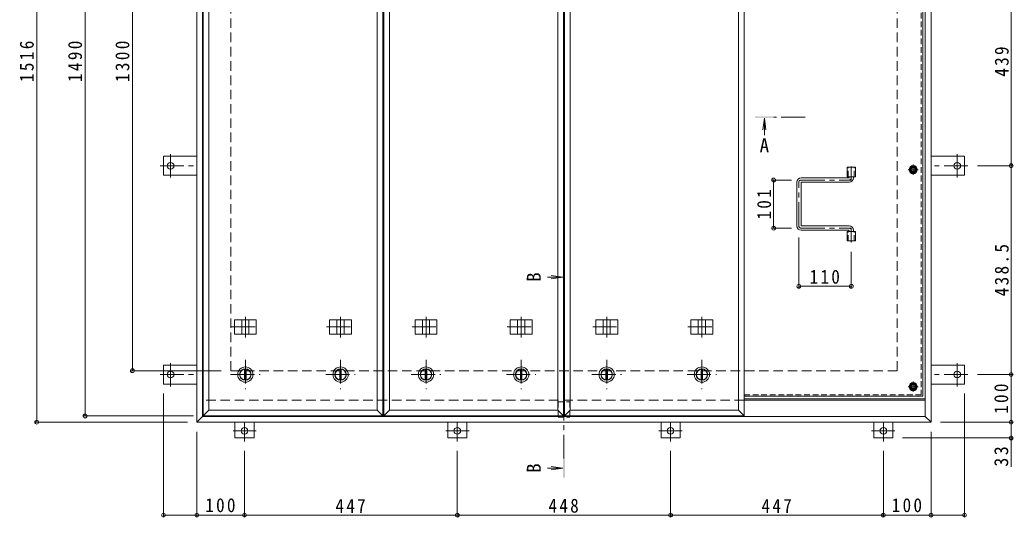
# Model space of a CAD drawing. Units: millimetres at full size, sheet at 1:10. Extents: x -2620 to 2719, y -1962 to 1858.
# Drawn here: x -2604 to -518, y -382 to 662 of the extents above; entities that cross this region are included whole.
import ezdxf
from ezdxf.enums import TextEntityAlignment as Align

# ---------------------------------------------------------------- set-up
doc = ezdxf.new("R2010")
doc.units = ezdxf.units.MM
doc.header["$LTSCALE"] = 10
doc.header["$PDMODE"] = 32
doc.header["$PDSIZE"] = 8
for name, pattern in [('CHAIN1', [8, 5, -1, 1, -1]), ('DASHED1', [1.8, 1.2, -0.6]), ('DASHED2', [3, 2, -1])]:
    doc.linetypes.add(name, pattern=pattern)
for name, color, linetype, lineweight in [('0-1_躯体', 2, 'DASHED2', 9), ('0-2_仕上', 4, 'Continuous', 9), ('0-3_建具', 4, 'Continuous', 9), ('0-5_寸法', 7, 'Continuous', 9), ('0-6_ハッチ', 6, 'Continuous', 9), ('0-7', 5, 'Continuous', 5), ('0-A', 3, 'CHAIN1', 9), ('0-B', 2, 'Continuous', 9), ('0-C', 2, 'Continuous', 9), ('0-E', 3, 'Continuous', 9), ('0-F', 7, 'Continuous', 9)]:
    doc.layers.add(name, color=color, linetype=linetype, lineweight=lineweight)
doc.styles.add('ＭＳ ゴシック', font='')
doc.styles.get('ＭＳ ゴシック').set_extended_font_data('MS Gothic')

msp = doc.modelspace()

# ---------------------------------------------------------------- linework, layer by layer
at = {"layer": '0-1_躯体'}
for p, q in [((-2161.35, -74.62), (-2161.35, 1225.38)), ((-761.35, -74.62), (-761.35, 1225.38)), ((-2161.35, -74.62), (-761.35, -74.62)), ((-1082.85, -136.62), (-2220.35, -136.62))]:
    msp.add_line(p, q, dxfattribs=at)
at = {"layer": '0-1_躯体', "linetype": 'Continuous'}
msp.add_line((-702.35, -136.62), (-1082.85, -136.62), dxfattribs=at)
at = {"layer": '0-2_仕上'}
for p, q in [((-2219.35, -169.62), (-2219.35, 1320.38)), ((-1841.85, -169.62), (-1841.85, 1320.38)), ((-1839.85, -169.62), (-1839.85, 1320.38)), ((-1462.35, -169.62), (-1462.35, 1320.38)), ((-1460.35, -169.62), (-1460.35, 1320.38)), ((-1082.85, -169.62), (-1082.85, 1320.38)), ((-2207.35, -157.62), (-2207.35, 1308.38)), ((-1853.85, -157.62), (-1853.85, 1308.38)), ((-1827.85, -157.62), (-1827.85, 1308.38)), ((-1474.35, -157.62), (-1474.35, 1308.38)), ((-1448.35, -157.62), (-1448.35, 1308.38)), ((-1094.85, -157.62), (-1094.85, 1308.38)), ((-1040.35, 455.96), (-1043.61, 431.18)), ((-1040.35, 455.96), (-1040.35, 420.36)), ((-1040.35, 455.96), (-1037.08, 431.18)), ((-1463.35, 121.92), (-1496.12, 121.92)), ((-1463.35, 121.92), (-1488.13, 125.18)), ((-1463.35, 121.92), (-1488.13, 118.66)), ((-1827.85, -157.62), (-1839.85, -169.62)), ((-1839.85, -169.62), (-1462.35, -169.62)), ((-1463.35, -279.25), (-1496.12, -279.25)), ((-1463.35, -279.25), (-1488.13, -275.99)), ((-1463.35, -279.25), (-1488.13, -282.52))]:
    msp.add_line(p, q, dxfattribs=at)
at = {"layer": '0-2_仕上', "linetype": 'CHAIN1'}
for p, q in [((-954.8, 457.96), (-1020.35, 457.96)), ((-1461.35, -259.25), (-1461.35, 101.92))]:
    msp.add_line(p, q, dxfattribs=at)
at = {"layer": '0-2_仕上', "color": 3}
for p, q in [((-866.5, 332.88), (-866.5, 352.88)), ((-866.5, 352.88), (-849.2, 352.88)), ((-849.2, 332.88), (-849.2, 352.88)), ((-866.5, 332.88), (-849.2, 332.88)), ((-866.5, 197.88), (-866.5, 217.88)), ((-866.5, 217.88), (-849.2, 217.88)), ((-849.2, 197.88), (-849.2, 217.88)), ((-866.5, 197.88), (-849.2, 197.88))]:
    msp.add_line(p, q, dxfattribs=at)
at = {"layer": '0-2_仕上', "color": 3, "linetype": 'DASHED1'}
for p, q in [((-864.2, 332.88), (-864.2, 352.88)), ((-851.5, 332.88), (-851.5, 352.88)), ((-864.2, 197.88), (-864.2, 217.88)), ((-851.5, 197.88), (-851.5, 217.88))]:
    msp.add_line(p, q, dxfattribs=at)
at = {"layer": '0-2_仕上'}
for points in [[(-2207.35, -157.62), (-2219.35, -169.62), (-1841.85, -169.62)], [(-2207.35, -157.62), (-1853.85, -157.62), (-1841.85, -169.62)], [(-1827.85, -157.62), (-1474.35, -157.62), (-1462.35, -169.62)], [(-1448.35, -157.62), (-1460.35, -169.62), (-1082.85, -169.62)], [(-1448.35, -157.62), (-1094.85, -157.62), (-1082.85, -169.62)]]:
    msp.add_lwpolyline(points, dxfattribs=at)
for points in [[(-1060.35, 455.96), (-1060.35, 459.96), (-1020.35, 455.96), (-1020.35, 459.96)], [(-1459.35, 141.92), (-1463.35, 141.92), (-1459.35, 101.92), (-1463.35, 101.92)], [(-1463.35, -299.25), (-1459.35, -299.25), (-1463.35, -259.25), (-1459.35, -259.25)]]:
    msp.add_solid(points, dxfattribs=at)
at = {"layer": '0-3_建具', "color": 2}
for p, q in [((-2232.35, -182.62), (-2232.35, 1333.38)), ((-2220.35, -170.62), (-2220.35, 1321.38)), ((-702.35, -170.62), (-702.35, 1321.38)), ((-690.35, -182.62), (-690.35, 1333.38)), ((-702.35, -136.62), (-1082.85, -136.62)), ((-2232.35, -182.62), (-2220.35, -170.62)), ((-690.35, -182.62), (-2232.35, -182.62)), ((-702.35, -170.62), (-2220.35, -170.62)), ((-690.35, -182.62), (-702.35, -170.62))]:
    msp.add_line(p, q, dxfattribs=at)
at = {"layer": '0-3_建具'}
for p, q in [((-2153.69, 32.38), (-2107.51, 32.38)), ((-2153.69, 2.38), (-2153.69, 32.38)), ((-2138.1, 2.38), (-2138.1, 32.38)), ((-2123.1, 2.38), (-2123.1, 32.38)), ((-2107.51, 2.38), (-2107.51, 32.38)), ((-1953.69, 32.38), (-1907.51, 32.38)), ((-1953.69, 2.38), (-1953.69, 32.38)), ((-1938.1, 2.38), (-1938.1, 32.38)), ((-1923.1, 2.38), (-1923.1, 32.38)), ((-1907.51, 2.38), (-1907.51, 32.38)), ((-1774.19, 32.38), (-1728.01, 32.38)), ((-1774.19, 2.38), (-1774.19, 32.38)), ((-1758.6, 2.38), (-1758.6, 32.38)), ((-1743.6, 2.38), (-1743.6, 32.38)), ((-1728.01, 2.38), (-1728.01, 32.38)), ((-1574.19, 32.38), (-1528.01, 32.38)), ((-1574.19, 2.38), (-1574.19, 32.38)), ((-1558.6, 2.38), (-1558.6, 32.38)), ((-1543.6, 2.38), (-1543.6, 32.38)), ((-1528.01, 2.38), (-1528.01, 32.38)), ((-1394.69, 32.38), (-1348.51, 32.38)), ((-1394.69, 2.38), (-1394.69, 32.38)), ((-1379.1, 2.38), (-1379.1, 32.38)), ((-1364.1, 2.38), (-1364.1, 32.38)), ((-1348.51, 2.38), (-1348.51, 32.38)), ((-1194.69, 32.38), (-1148.51, 32.38)), ((-1194.69, 2.38), (-1194.69, 32.38)), ((-1179.1, 2.38), (-1179.1, 32.38)), ((-1164.1, 2.38), (-1164.1, 32.38)), ((-1148.51, 2.38), (-1148.51, 32.38)), ((-2153.69, 2.38), (-2107.51, 2.38)), ((-1953.69, 2.38), (-1907.51, 2.38)), ((-1774.19, 2.38), (-1728.01, 2.38)), ((-1574.19, 2.38), (-1528.01, 2.38)), ((-1394.69, 2.38), (-1348.51, 2.38)), ((-1194.69, 2.38), (-1148.51, 2.38))]:
    msp.add_line(p, q, dxfattribs=at)
at = {"layer": '0-3_建具', "linetype": 'CHAIN1'}
for p, q in [((-2130.6, -4.74), (-2130.6, 38.5)), ((-1930.6, -4.74), (-1930.6, 38.5)), ((-1751.1, -4.74), (-1751.1, 38.5)), ((-1551.1, -4.74), (-1551.1, 38.5)), ((-1371.6, -4.74), (-1371.6, 38.5)), ((-1171.6, -4.74), (-1171.6, 38.5)), ((-2160.01, 17.38), (-2101.19, 17.38)), ((-1960.01, 17.38), (-1901.19, 17.38)), ((-1780.51, 17.38), (-1721.69, 17.38)), ((-1580.51, 17.38), (-1521.69, 17.38)), ((-1401.01, 17.38), (-1342.19, 17.38)), ((-1201.01, 17.38), (-1142.19, 17.38))]:
    msp.add_line(p, q, dxfattribs=at)
at = {"layer": '0-5_寸法'}
msp.add_line((-521.83, -215.82), (-521.83, -276.17), dxfattribs=at)
at = {"layer": '0-5_寸法', "linetype": 'DASHED1'}
for points in [[(-1473.65, -139.82), (-1449.05, -139.82), (-1449.05, -171.82)], [(-1473.65, -139.82), (-1473.65, -171.82), (-1449.05, -171.82)]]:
    msp.add_lwpolyline(points, dxfattribs=at)
at = {"layer": '0-6_ハッチ', "linetype": 'CHAIN1'}
for p, q in [((-857.85, 354.26), (-857.85, 325.88)), ((-967.85, 229.39), (-967.85, 321.37)), ((-963.34, 325.88), (-857.85, 325.88)), ((-963.34, 224.88), (-857.85, 224.88)), ((-857.85, 194.99), (-857.85, 224.88))]:
    msp.add_line(p, q, dxfattribs=at)
at = {"layer": '0-6_ハッチ'}
for p, q in [((-972.35, 229.38), (-972.35, 321.38)), ((-863.35, 330.38), (-963.35, 330.38)), ((-963.35, 230.38), (-963.35, 320.38)), ((-962.35, 321.38), (-862.35, 321.38)), ((-862.35, 331.38), (-862.35, 332.88)), ((-853.35, 330.38), (-853.35, 332.88)), ((-863.35, 220.38), (-963.35, 220.38)), ((-962.35, 229.38), (-862.35, 229.38)), ((-862.35, 219.38), (-862.35, 217.88)), ((-853.35, 220.38), (-853.35, 217.88)), ((-1082.85, -133.62), (-702.35, -133.62)), ((-1082.85, -136.62), (-702.35, -136.62))]:
    msp.add_line(p, q, dxfattribs=at)
for centre, radius, start, end in [((-963.35, 321.38), 9, 90, 180), ((-962.35, 320.38), 1, 90, 180), ((-863.35, 331.38), 1, 270, 0), ((-862.35, 330.38), 9, 270, 0), ((-962.35, 230.38), 1, 180, 270), ((-963.35, 229.38), 9, 180, 270), ((-863.35, 219.38), 1, 0, 90), ((-862.35, 220.38), 9, 0, 90)]:
    msp.add_arc(centre, radius, start, end, dxfattribs=at)
at = {"layer": '0-6_ハッチ', "linetype": 'CHAIN1'}
for centre, radius, start, end in [((-963.34, 321.37), 4.51, 90, 180), ((-862.35, 330.38), 4.5, 270.29569, 0), ((-963.34, 229.39), 4.51, 180, 270), ((-862.35, 220.38), 4.5, 0, 89.70431)]:
    msp.add_arc(centre, radius, start, end, dxfattribs=at)
at = {"layer": '0-7'}
for centre, radius in [((-727.85, 347.55), 5), ((-727.85, 347.55), 4.19), ((-727.85, -108.12), 5), ((-727.85, -108.12), 4.19)]:
    msp.add_circle(centre, radius, dxfattribs=at)
at = {"layer": '0-A', "linetype": 'DASHED1'}
for p in [(-711.05, 749.13), (-1082.85, -124.92)]:
    msp.add_line(p, (-711.05, -124.92), dxfattribs=at)
at = {"layer": '0-A', "linetype": 'Continuous'}
for q in [(-707.85, 747.89), (-1082.85, -128.12)]:
    msp.add_line((-707.85, -128.12), q, dxfattribs=at)
at = {"layer": '0-A'}
for p, q in [((-727.85, 336.87), (-727.85, 358.23)), ((-717.17, 347.55), (-738.53, 347.55)), ((-727.85, -118.8), (-727.85, -97.44)), ((-717.17, -108.12), (-738.53, -108.12))]:
    msp.add_line(p, q, dxfattribs=at)
at = {"layer": '0-B'}
for p, q in [((-735.35, 347.55), (-731.6, 354.05)), ((-731.6, 354.05), (-724.1, 354.05)), ((-720.35, 347.55), (-724.1, 354.05)), ((-720.35, 347.55), (-724.1, 341.05)), ((-735.35, -108.12), (-731.6, -101.62)), ((-731.6, -101.62), (-724.1, -101.62)), ((-720.35, -108.12), (-724.1, -101.62)), ((-720.35, -108.12), (-724.1, -114.62))]:
    msp.add_line(p, q, dxfattribs=at)
for points in [[(-735.35, 347.55), (-731.6, 341.05), (-724.1, 341.05)], [(-735.35, -108.12), (-731.6, -114.62), (-724.1, -114.62)]]:
    msp.add_lwpolyline(points, dxfattribs=at)
for centre, radius in [((-727.85, 347.55), 8.5), ((-727.85, 347.55), 6.5), ((-727.85, -108.12), 8.5), ((-727.85, -108.12), 6.5)]:
    msp.add_circle(centre, radius, dxfattribs=at)
at = {"layer": '0-C', "linetype": 'CHAIN1'}
for p, q in [((-2130.6, -51.62), (-2130.6, -113.62)), ((-1930.6, -51.62), (-1930.6, -113.62)), ((-1751.1, -51.62), (-1751.1, -113.62)), ((-1551.1, -51.62), (-1551.1, -113.62)), ((-1371.6, -51.62), (-1371.6, -113.62)), ((-1171.6, -51.62), (-1171.6, -113.62)), ((-2161.6, -82.62), (-2099.6, -82.62)), ((-1961.6, -82.62), (-1899.6, -82.62)), ((-1782.1, -82.62), (-1720.1, -82.62)), ((-1582.1, -82.62), (-1520.1, -82.62)), ((-1402.6, -82.62), (-1340.6, -82.62)), ((-1202.6, -82.62), (-1140.6, -82.62))]:
    msp.add_line(p, q, dxfattribs=at)
at = {"layer": '0-C'}
for p, q in [((-2132.1, -94.02), (-2132.1, -71.22)), ((-2129.1, -94.02), (-2129.1, -71.22)), ((-1932.1, -94.02), (-1932.1, -71.22)), ((-1929.1, -94.02), (-1929.1, -71.22)), ((-1752.6, -94.02), (-1752.6, -71.22)), ((-1749.6, -94.02), (-1749.6, -71.22)), ((-1552.6, -94.02), (-1552.6, -71.22)), ((-1549.6, -94.02), (-1549.6, -71.22)), ((-1373.1, -94.02), (-1373.1, -71.22)), ((-1370.1, -94.02), (-1370.1, -71.22)), ((-1173.1, -94.02), (-1173.1, -71.22)), ((-1170.1, -94.02), (-1170.1, -71.22))]:
    msp.add_line(p, q, dxfattribs=at)
for centre, radius in [((-2130.6, -82.62), 16), ((-2130.6, -82.62), 12), ((-2130.6, -82.62), 11.5), ((-1930.6, -82.62), 16), ((-1930.6, -82.62), 12), ((-1930.6, -82.62), 11.5), ((-1751.1, -82.62), 16), ((-1751.1, -82.62), 12), ((-1751.1, -82.62), 11.5), ((-1551.1, -82.62), 16), ((-1551.1, -82.62), 12), ((-1551.1, -82.62), 11.5), ((-1371.6, -82.62), 16), ((-1371.6, -82.62), 12), ((-1371.6, -82.62), 11.5), ((-1171.6, -82.62), 16), ((-1171.6, -82.62), 12), ((-1171.6, -82.62), 11.5)]:
    msp.add_circle(centre, radius, dxfattribs=at)
at = {"layer": '0-E'}
for p, q in [((-2302.55, 335.88), (-2302.55, 375.88)), ((-2232.35, 375.88), (-2302.55, 375.88)), ((-690.35, 375.88), (-620.15, 375.88)), ((-620.15, 335.88), (-620.15, 375.88)), ((-2232.35, 335.88), (-2302.55, 335.88)), ((-690.35, 335.88), (-620.15, 335.88)), ((-2232.35, -62.62), (-2302.55, -62.62)), ((-2302.55, -102.62), (-2302.55, -62.62)), ((-690.35, -62.62), (-620.15, -62.62)), ((-620.15, -102.62), (-620.15, -62.62)), ((-2232.35, -102.62), (-2302.55, -102.62)), ((-690.35, -102.62), (-620.15, -102.62)), ((-2152.35, -182.62), (-2152.35, -215.82)), ((-2112.35, -182.62), (-2112.35, -215.82)), ((-1705.35, -182.62), (-1705.35, -215.82)), ((-1665.35, -182.62), (-1665.35, -215.82)), ((-1257.35, -182.62), (-1257.35, -215.82)), ((-1217.35, -182.62), (-1217.35, -215.82)), ((-810.35, -182.62), (-810.35, -215.82)), ((-770.35, -182.62), (-770.35, -215.82)), ((-2112.35, -215.82), (-2152.35, -215.82)), ((-1665.35, -215.82), (-1705.35, -215.82)), ((-1257.35, -215.82), (-1217.35, -215.82)), ((-810.35, -215.82), (-770.35, -215.82))]:
    msp.add_line(p, q, dxfattribs=at)
at = {"layer": '0-E', "linetype": 'CHAIN1'}
for p, q in [((-2287.55, 331.04), (-2287.55, 379.93)), ((-635.15, 331.04), (-635.15, 379.93)), ((-2309.71, 355.88), (-2232.35, 355.88)), ((-612.99, 355.88), (-690.35, 355.88)), ((-2287.55, -107.46), (-2287.55, -58.57)), ((-635.15, -107.46), (-635.15, -58.57)), ((-2309.71, -82.62), (-2232.35, -82.62)), ((-612.99, -82.62), (-690.35, -82.62)), ((-2132.35, -222.98), (-2132.35, -182.82)), ((-1685.35, -222.98), (-1685.35, -182.82)), ((-1237.35, -222.98), (-1237.35, -182.82)), ((-790.35, -222.98), (-790.35, -182.82)), ((-2107.51, -200.82), (-2156.39, -200.82)), ((-1660.51, -200.82), (-1709.39, -200.82)), ((-1262.19, -200.82), (-1213.3, -200.82)), ((-815.19, -200.82), (-766.3, -200.82))]:
    msp.add_line(p, q, dxfattribs=at)
at = {"layer": '0-E'}
for centre in [(-2287.55, 355.88), (-635.15, 355.88), (-2287.55, -82.62), (-635.15, -82.62), (-2132.35, -200.82), (-1685.35, -200.82), (-1237.35, -200.82), (-790.35, -200.82)]:
    msp.add_circle(centre, 7, dxfattribs=at)
at = {"layer": '0-F'}
for p, q in [((-2568.75, 1333.38), (-2568.75, -182.62)), ((-2467.31, -169.62), (-2467.31, 1320.38)), ((-2367.86, -74.62), (-2367.86, 1225.38)), ((-521.83, 355.88), (-521.83, 794.88)), ((-518.83, 355.88), (-592.99, 355.88)), ((-521.83, -82.62), (-521.83, 355.88)), ((-1023.98, 325.88), (-983.34, 325.88)), ((-1020.98, 325.88), (-1020.98, 224.88)), ((-1023.98, 224.88), (-983.34, 224.88)), ((-967.85, 99.73), (-967.85, 204.88)), ((-857.85, 99.73), (-857.85, 174.99)), ((-857.85, 102.73), (-967.85, 102.73)), ((-2370.86, -74.62), (-2181.35, -74.62)), ((-518.83, -82.62), (-592.99, -82.62)), ((-521.83, -82.62), (-521.83, -182.62)), ((-2302.55, -381.08), (-2302.55, -122.62)), ((-620.15, -381.08), (-620.15, -122.62)), ((-2571.75, -182.62), (-2252.35, -182.62)), ((-2470.31, -169.62), (-2239.35, -169.62)), ((-518.83, -182.62), (-670.35, -182.62)), ((-521.83, -182.62), (-521.83, -215.82)), ((-2232.35, -381.08), (-2232.35, -202.62)), ((-690.35, -381.08), (-690.35, -202.62)), ((-518.83, -215.82), (-750.35, -215.82)), ((-2132.35, -381.08), (-2132.35, -242.98)), ((-1685.35, -381.08), (-1685.35, -242.98)), ((-1237.35, -381.08), (-1237.35, -242.98)), ((-790.35, -381.08), (-790.35, -242.98)), ((-2302.55, -378.08), (-2232.35, -378.08)), ((-2232.35, -378.08), (-2132.35, -378.08)), ((-2132.35, -378.08), (-1685.35, -378.08)), ((-1685.35, -378.08), (-1237.35, -378.08)), ((-1237.35, -378.08), (-790.35, -378.08)), ((-790.35, -378.08), (-690.35, -378.08)), ((-690.35, -378.08), (-620.15, -378.08))]:
    msp.add_line(p, q, dxfattribs=at)
for p in [(-521.83, 355.88), (-1020.98, 325.88), (-1020.98, 224.88), (-967.85, 102.73), (-857.85, 102.73), (-2367.86, -74.62), (-521.83, -82.62), (-2467.31, -169.62), (-2568.75, -182.62), (-521.83, -182.62), (-521.83, -215.82), (-2302.55, -378.08), (-2232.35, -378.08), (-2132.35, -378.08), (-1685.35, -378.08), (-1237.35, -378.08), (-790.35, -378.08), (-690.35, -378.08), (-620.15, -378.08)]:
    msp.add_point(p, dxfattribs=at)

# ---------------------------------------------------------------- texts
at = {"layer": '0-5_寸法', "color": 2, "style": 'ＭＳ ゴシック'}
msp.add_text('A', height=29.33, dxfattribs=at).set_placement((-1050.35, 375.27), align=Align.BOTTOM_LEFT)
for p in [(-1501.21, 111.92), (-1501.21, -289.25)]:
    msp.add_text('B', height=29.33, rotation=90, dxfattribs=at).set_placement(p, align=Align.BOTTOM_LEFT)
at = {"layer": '0-F', "color": 2, "char_height": 29.33, "attachment_point": 7, "rotation": 90, "style": 'ＭＳ ゴシック'}
for s, insert in [('\\T1.28;\\W0.9;1516', (-2574.75, 531.63)), ('\\T1.28;\\W0.9;1490', (-2473.31, 531.63)), ('\\T1.28;\\W0.9;1300', (-2373.86, 531.63)), ('\\T1.27;\\W0.9;439', (-526.83, 542.88)), ('\\T1.27;\\W0.9;101', (-1025.98, 242.88)), ('\\T1.28;\\W0.9;438.5', (-526.83, 81.63)), ('\\T1.27;\\W0.9;100', (-527.83, -165.12)), ('\\T1.27;\\W0.95;33', (-527.83, -276.17))]:
    msp.add_mtext(s, dxfattribs=dict(at, insert=insert))
at = {"layer": '0-F', "color": 2, "char_height": 29.33, "attachment_point": 7, "style": 'ＭＳ ゴシック'}
for s, insert in [('\\T1.27;\\W0.9;110', (-945.35, 107.73)), ('\\T1.27;\\W0.9;100', (-2214.85, -372.08)), ('\\T1.27;\\W0.9;447', (-1941.35, -373.08)), ('\\T1.27;\\W0.9;448', (-1493.85, -373.08)), ('\\T1.27;\\W0.9;447', (-1046.35, -373.08)), ('\\T1.27;\\W0.9;100', (-772.85, -372.08))]:
    msp.add_mtext(s, dxfattribs=dict(at, insert=insert))

doc.saveas('drawing.dxf')
